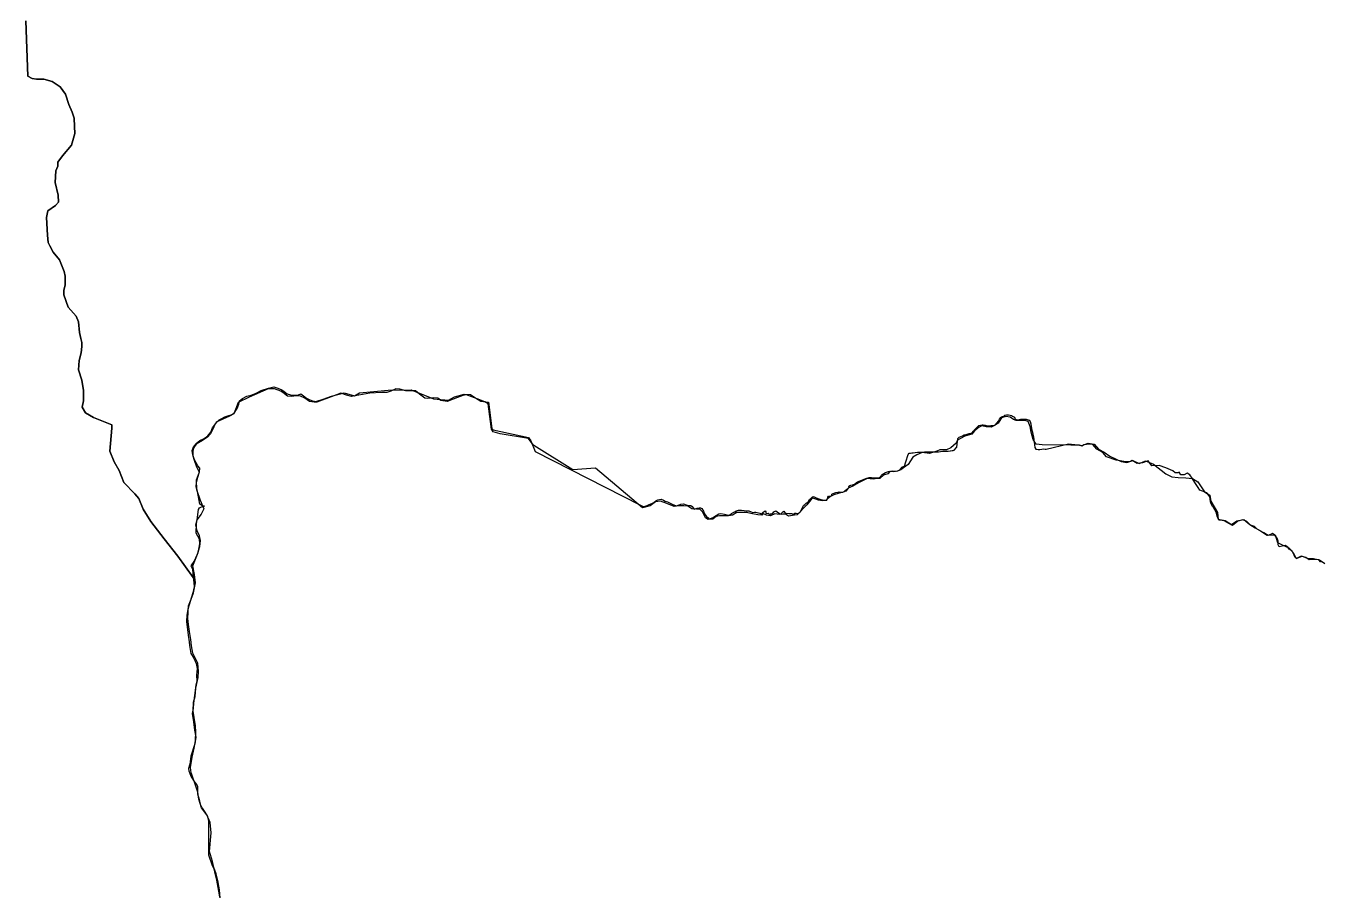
# Model space of a CAD drawing. Header units: inches. Extents: x 33.9 to 41.9, y -4.8 to 5.4.
# Drawn here: x 36.6507 to 37.0941, y -0.7377 to -0.4407 of the extents above; entities that cross this region are included whole.
import ezdxf

# ---------------------------------------------------------------- set-up
doc = ezdxf.new("R2010")
doc.units = ezdxf.units.IN
doc.header["$MEASUREMENT"] = 0
doc.layers.add('Counties', color=7, linetype='Continuous')

msp = doc.modelspace()

# ---------------------------------------------------------------- linework, layer by layer
at = {"layer": 'Counties'}
for points in [[(37.0947, -0.62437), (37.09388, -0.62426), (37.09329, -0.62355), (37.09165, -0.62343), (37.09, -0.62355), (37.08883, -0.62272), (37.08742, -0.62237), (37.08578, -0.62308), (37.08519, -0.62272), (37.08484, -0.6219), (37.08413, -0.6206), (37.08319, -0.61989), (37.08272, -0.61918), (37.08178, -0.61859), (37.07967, -0.61906), (37.07932, -0.61836), (37.07932, -0.61718), (37.07908, -0.61611), (37.07826, -0.61505), (37.07744, -0.61458), (37.07591, -0.61517), (37.0745, -0.61434), (37.07321, -0.61364), (37.07216, -0.61305), (37.07122, -0.6121), (37.06993, -0.61163), (37.06863, -0.61045), (37.06723, -0.60986), (37.06558, -0.61033), (37.0637, -0.61175), (37.06253, -0.61116), (37.06089, -0.61021), (37.06018, -0.6101), (37.05901, -0.60998), (37.05854, -0.60856), (37.05819, -0.60715), (37.05736, -0.60573), (37.05689, -0.60526), (37.05631, -0.60419), (37.05607, -0.6029), (37.05607, -0.60219), (37.05572, -0.6016), (37.05501, -0.60065), (37.05255, -0.59971), (37.05196, -0.59877), (37.0509, -0.59711), (37.04996, -0.59558), (37.04914, -0.5944), (37.0482, -0.59393), (37.04715, -0.5944), (37.04609, -0.5944), (37.0455, -0.59357), (37.04503, -0.59381), (37.0441, -0.59381), (37.04327, -0.5931), (37.04093, -0.59204), (37.03869, -0.59121), (37.03611, -0.59133), (37.03482, -0.58968), (37.03294, -0.59039), (37.03106, -0.59051), (37.02942, -0.58956), (37.02883, -0.58992), (37.02719, -0.59003), (37.0239, -0.58944), (37.02062, -0.58826), (37.01932, -0.58685), (37.01733, -0.58567), (37.01592, -0.58402), (37.01475, -0.5839), (37.01287, -0.58413), (37.01228, -0.58461), (37.01134, -0.58425), (37.01029, -0.58425), (37.00841, -0.58425), (36.99855, -0.58414), (36.99655, -0.5839), (36.9955, -0.58236), (36.99479, -0.57989), (36.99444, -0.57788), (36.99385, -0.57623), (36.99279, -0.57587), (36.99138, -0.57587), (36.98974, -0.57587), (36.9888, -0.57552), (36.98763, -0.57469), (36.9861, -0.57446), (36.98469, -0.57493), (36.98352, -0.5767), (36.98246, -0.57741), (36.98117, -0.57812), (36.97941, -0.578), (36.97789, -0.57765), (36.97706, -0.57812), (36.97542, -0.57942), (36.97448, -0.58048), (36.97214, -0.58119), (36.96967, -0.5826), (36.9692, -0.58355), (36.96733, -0.5852), (36.9658, -0.58591), (36.96357, -0.58591), (36.96251, -0.58638), (36.96005, -0.58709), (36.95747, -0.58685), (36.95571, -0.58756), (36.9543, -0.58839), (36.95277, -0.59087), (36.95113, -0.59205), (36.95019, -0.59276), (36.94902, -0.59323), (36.94784, -0.59346), (36.94644, -0.59335), (36.94573, -0.59406), (36.94432, -0.59453), (36.94303, -0.59571), (36.94221, -0.59571), (36.9408, -0.59594), (36.93869, -0.59571), (36.93775, -0.59618), (36.93576, -0.59713), (36.93376, -0.59831), (36.93224, -0.59901), (36.93141, -0.60008), (36.93024, -0.60055), (36.92907, -0.60078), (36.92731, -0.60126), (36.9259, -0.60197), (36.92461, -0.60315), (36.92332, -0.60338), (36.92203, -0.60315), (36.91991, -0.60232), (36.91944, -0.60303), (36.91803, -0.60468), (36.91475, -0.6081), (36.91381, -0.60822), (36.91181, -0.60858), (36.91076, -0.60787), (36.90982, -0.60787), (36.90865, -0.60799), (36.90712, -0.60775), (36.90559, -0.60846), (36.90419, -0.60822), (36.90301, -0.60763), (36.90266, -0.60822), (36.90125, -0.6081), (36.8989, -0.60763), (36.89738, -0.6074), (36.89574, -0.6074), (36.89409, -0.6074), (36.89257, -0.60822), (36.89127, -0.60846), (36.88951, -0.60846), (36.88811, -0.60846), (36.88705, -0.6087), (36.88588, -0.60964), (36.88423, -0.60976), (36.88341, -0.60917), (36.88247, -0.60728), (36.88141, -0.60622), (36.88024, -0.60622), (36.87872, -0.6061), (36.87731, -0.60516), (36.8759, -0.60504), (36.87402, -0.60504), (36.87261, -0.60527), (36.87015, -0.60421), (36.86792, -0.6035), (36.86627, -0.60374), (36.8644, -0.60504), (36.86181, -0.60575), (36.84573, -0.59218), (36.83798, -0.59277), (36.8246, -0.58439), (36.82366, -0.58321), (36.82272, -0.58203), (36.8131, -0.58038), (36.81063, -0.57967), (36.81016, -0.57884), (36.80899, -0.57011), (36.80781, -0.5694), (36.80617, -0.56881), (36.80429, -0.5681), (36.80159, -0.56704), (36.8003, -0.56728), (36.79842, -0.56799), (36.7949, -0.56928), (36.79279, -0.56905), (36.79173, -0.56822), (36.79021, -0.56811), (36.78833, -0.56834), (36.78728, -0.56822), (36.78551, -0.56681), (36.78411, -0.56574), (36.78211, -0.56574), (36.78082, -0.56563), (36.77871, -0.56515), (36.77742, -0.56504), (36.77566, -0.56575), (36.77425, -0.56622), (36.77249, -0.56622), (36.7685, -0.56645), (36.76474, -0.56716), (36.76216, -0.56763), (36.76052, -0.56716), (36.75852, -0.56645), (36.75617, -0.5674), (36.75031, -0.56952), (36.74937, -0.56952), (36.74784, -0.56929), (36.7462, -0.56823), (36.74479, -0.56752), (36.74338, -0.5674), (36.74162, -0.56764), (36.74033, -0.56752), (36.73986, -0.56716), (36.73916, -0.56657), (36.73798, -0.56575), (36.73587, -0.56504), (36.73364, -0.56504), (36.72719, -0.56787), (36.72343, -0.56964), (36.72191, -0.57354), (36.72038, -0.57436), (36.71592, -0.57637), (36.7151, -0.57802), (36.71393, -0.58038), (36.71287, -0.58156), (36.71123, -0.58274), (36.709, -0.58393), (36.70818, -0.5851), (36.70783, -0.58628), (36.70783, -0.58794), (36.7083, -0.58947), (36.709, -0.59136), (36.71006, -0.59348), (36.709, -0.59632), (36.70912, -0.5995), (36.71042, -0.60316), (36.71159, -0.60611), (36.71077, -0.60788), (36.70924, -0.60989), (36.70901, -0.61119), (36.70889, -0.61425), (36.71007, -0.61638), (36.71018, -0.61803), (36.7096, -0.6211), (36.70842, -0.62381), (36.70725, -0.62558), (36.70778, -0.62673), (36.708, -0.62955), (36.70279, -0.62228), (36.6981, -0.61638), (36.69352, -0.61048), (36.69093, -0.60623), (36.68941, -0.60257), (36.688, -0.60092), (36.68424, -0.59702), (36.68272, -0.59301), (36.68096, -0.58994), (36.67943, -0.58629), (36.68013, -0.5785), (36.68013, -0.57732), (36.67673, -0.5759), (36.67391, -0.57484), (36.67109, -0.57319), (36.67004, -0.5713), (36.6705, -0.56906), (36.6705, -0.56717), (36.6705, -0.56552), (36.66992, -0.56198), (36.66874, -0.55844), (36.66897, -0.55525), (36.66968, -0.55266), (36.66991, -0.55053), (36.66991, -0.54911), (36.66956, -0.54782), (36.66909, -0.54569), (36.66873, -0.54203), (36.66791, -0.54015), (36.66709, -0.53908), (36.66521, -0.53708), (36.66369, -0.53283), (36.66369, -0.5313), (36.66416, -0.52941), (36.66415, -0.52811), (36.66415, -0.52646), (36.6638, -0.52481), (36.66227, -0.52079), (36.66004, -0.5182), (36.65899, -0.51607), (36.6584, -0.51489), (36.65816, -0.51242), (36.65781, -0.50628), (36.65828, -0.50404), (36.66086, -0.50227), (36.66192, -0.50109), (36.6618, -0.49873), (36.66074, -0.49436), (36.66097, -0.49035), (36.66168, -0.4887), (36.66168, -0.4874), (36.66332, -0.48527), (36.66637, -0.48161), (36.66754, -0.4776), (36.66742, -0.47512), (36.6673, -0.47229), (36.6666, -0.47029), (36.66542, -0.46769), (36.66425, -0.46415), (36.66249, -0.46155), (36.65979, -0.45978), (36.65685, -0.45896), (36.65439, -0.45896), (36.65286, -0.45872), (36.65146, -0.4579), (36.65074, -0.43902)], [(36.65074, -0.43902), (36.65146, -0.4579), (36.65286, -0.45872), (36.65439, -0.45896), (36.65685, -0.45896), (36.65979, -0.45978), (36.66249, -0.46155), (36.66425, -0.46415), (36.66542, -0.46769), (36.6666, -0.47029), (36.6673, -0.47229), (36.66742, -0.47512), (36.66754, -0.4776), (36.66637, -0.48161), (36.66332, -0.48527), (36.66168, -0.4874), (36.66168, -0.4887), (36.66097, -0.49035), (36.66074, -0.49436), (36.6618, -0.49873), (36.66192, -0.50109), (36.66086, -0.50227), (36.65828, -0.50404), (36.65781, -0.50628), (36.65816, -0.51242), (36.6584, -0.51489), (36.65899, -0.51607), (36.66004, -0.5182), (36.66227, -0.52079), (36.6638, -0.52481), (36.66415, -0.52646), (36.66415, -0.52811), (36.66416, -0.52941), (36.66369, -0.5313), (36.66369, -0.53283), (36.66521, -0.53708), (36.66709, -0.53908), (36.66791, -0.54015), (36.66873, -0.54203), (36.66909, -0.54569), (36.66956, -0.54782), (36.66991, -0.54911), (36.66991, -0.55053), (36.66968, -0.55266), (36.66897, -0.55525), (36.66874, -0.55844), (36.66992, -0.56198), (36.6705, -0.56552), (36.6705, -0.56717), (36.6705, -0.56906), (36.67004, -0.5713), (36.67109, -0.57319), (36.67391, -0.57484), (36.67673, -0.5759), (36.68013, -0.57732), (36.68013, -0.5785), (36.67943, -0.58629), (36.68096, -0.58994), (36.68272, -0.59301), (36.68424, -0.59702), (36.688, -0.60092), (36.68941, -0.60257), (36.69093, -0.60623), (36.69352, -0.61048), (36.6981, -0.61638), (36.70279, -0.62228), (36.708, -0.62955), (36.70822, -0.63126), (36.7083, -0.63282), (36.70785, -0.63483), (36.70614, -0.64047), (36.70585, -0.64248), (36.7057, -0.64464), (36.70628, -0.64939), (36.70665, -0.65162), (36.70672, -0.65289), (36.70716, -0.65564), (36.7082, -0.65727), (36.70903, -0.6591), (36.70933, -0.66081), (36.70916, -0.66307), (36.70923, -0.66493), (36.70893, -0.66641), (36.70811, -0.67258), (36.70796, -0.67444), (36.70766, -0.67622), (36.7081, -0.67905), (36.7084, -0.68187), (36.70895, -0.68423), (36.70852, -0.68656), (36.70725, -0.69081), (36.70683, -0.6935), (36.7064, -0.69498), (36.70654, -0.69583), (36.70717, -0.6976), (36.70816, -0.69916), (36.709, -0.70008), (36.70949, -0.70121), (36.70949, -0.70235), (36.70949, -0.70369), (36.71006, -0.70567), (36.7104, -0.70716), (36.71104, -0.70857), (36.71202, -0.70999), (36.71294, -0.71148), (36.71322, -0.71303), (36.71321, -0.7216), (36.71328, -0.72457), (36.71447, -0.72825), (36.7151, -0.72938), (36.71538, -0.73094), (36.71602, -0.7332), (36.71672, -0.73703), (36.717, -0.73901)], [(37.0947, -0.62437), (37.09388, -0.62426), (37.09329, -0.62355), (37.09165, -0.62343), (37.09, -0.62355), (37.08883, -0.62272), (37.08742, -0.62237), (37.08578, -0.62308), (37.08519, -0.62272), (37.08484, -0.6219), (37.08413, -0.6206), (37.08319, -0.61989), (37.08272, -0.61918), (37.08178, -0.61859), (37.07967, -0.61906), (37.07932, -0.61836), (37.07932, -0.61718), (37.07908, -0.61611), (37.07826, -0.61505), (37.07744, -0.61458), (37.07591, -0.61517), (37.0745, -0.61434), (37.07321, -0.61364), (37.07216, -0.61305), (37.07122, -0.6121), (37.06993, -0.61163), (37.06863, -0.61045), (37.06723, -0.60986), (37.06558, -0.61033), (37.0637, -0.61175), (37.06253, -0.61116), (37.06089, -0.61021), (37.06018, -0.6101), (37.05901, -0.60998), (37.05854, -0.60856), (37.05819, -0.60715), (37.05736, -0.60573), (37.05689, -0.60526), (37.05631, -0.60419), (37.05607, -0.6029), (37.05607, -0.60219), (37.05572, -0.6016), (37.05501, -0.60065), (37.05255, -0.59971), (37.05196, -0.59877), (37.0509, -0.59711), (37.04996, -0.59558), (37.04914, -0.5944), (37.0482, -0.59393), (37.04715, -0.5944), (37.04609, -0.5944), (37.0455, -0.59357), (37.04503, -0.59381), (37.0441, -0.59381), (37.04327, -0.5931), (37.04093, -0.59204), (37.03869, -0.59121), (37.03611, -0.59133), (37.03482, -0.58968), (37.03294, -0.59039), (37.03106, -0.59051), (37.02942, -0.58956), (37.02883, -0.58992), (37.02719, -0.59003), (37.0239, -0.58944), (37.02062, -0.58826), (37.01932, -0.58685), (37.01733, -0.58567), (37.01592, -0.58402), (37.01475, -0.5839), (37.01287, -0.58413), (37.01228, -0.58461), (37.01134, -0.58425), (37.01029, -0.58425), (37.00841, -0.58425), (36.99855, -0.58414), (36.99655, -0.5839), (36.9955, -0.58236), (36.99479, -0.57989), (36.99444, -0.57788), (36.99385, -0.57623), (36.99279, -0.57587), (36.99138, -0.57587), (36.98974, -0.57587), (36.9888, -0.57552), (36.98763, -0.57469), (36.9861, -0.57446), (36.98469, -0.57493), (36.98352, -0.5767), (36.98246, -0.57741), (36.98117, -0.57812), (36.97941, -0.578), (36.97789, -0.57765), (36.97706, -0.57812), (36.97542, -0.57942), (36.97448, -0.58048), (36.97214, -0.58119), (36.96967, -0.5826), (36.9692, -0.58355), (36.96733, -0.5852), (36.9658, -0.58591), (36.96357, -0.58591), (36.96251, -0.58638), (36.96005, -0.58709), (36.95747, -0.58685), (36.95571, -0.58756), (36.9543, -0.58839), (36.95277, -0.59087), (36.95113, -0.59205), (36.95019, -0.59276), (36.94902, -0.59323), (36.94784, -0.59346), (36.94644, -0.59335), (36.94573, -0.59406), (36.94432, -0.59453), (36.94303, -0.59571), (36.94221, -0.59571), (36.9408, -0.59594), (36.93869, -0.59571), (36.93775, -0.59618), (36.93576, -0.59713), (36.93376, -0.59831), (36.93224, -0.59901), (36.93141, -0.60008), (36.93024, -0.60055), (36.92907, -0.60078), (36.92731, -0.60126), (36.9259, -0.60197), (36.92461, -0.60315), (36.92332, -0.60338), (36.92203, -0.60315), (36.91991, -0.60232), (36.91944, -0.60303), (36.91803, -0.60468), (36.91475, -0.6081), (36.91381, -0.60822), (36.91181, -0.60858), (36.91076, -0.60787), (36.90982, -0.60787), (36.90865, -0.60799), (36.90712, -0.60775), (36.90559, -0.60846), (36.90419, -0.60822), (36.90301, -0.60763), (36.90266, -0.60822), (36.90125, -0.6081), (36.8989, -0.60763), (36.89738, -0.6074), (36.89574, -0.6074), (36.89409, -0.6074), (36.89257, -0.60822), (36.89127, -0.60846), (36.88951, -0.60846), (36.88811, -0.60846), (36.88705, -0.6087), (36.88588, -0.60964), (36.88423, -0.60976), (36.88341, -0.60917), (36.88247, -0.60728), (36.88141, -0.60622), (36.88024, -0.60622), (36.87872, -0.6061), (36.87731, -0.60516), (36.8759, -0.60504), (36.87402, -0.60504), (36.87261, -0.60527), (36.87015, -0.60421), (36.86792, -0.6035), (36.86627, -0.60374), (36.8644, -0.60504), (36.86181, -0.60575), (36.84573, -0.59218), (36.83798, -0.59277), (36.8246, -0.58439), (36.82366, -0.58321), (36.82272, -0.58203), (36.8131, -0.58038), (36.81063, -0.57967), (36.81016, -0.57884), (36.80899, -0.57011), (36.80781, -0.5694), (36.80617, -0.56881), (36.80429, -0.5681), (36.80159, -0.56704), (36.8003, -0.56728), (36.79842, -0.56799), (36.7949, -0.56928), (36.79279, -0.56905), (36.79173, -0.56822), (36.79021, -0.56811), (36.78833, -0.56834), (36.78728, -0.56822), (36.78551, -0.56681), (36.78411, -0.56574), (36.78211, -0.56574), (36.78082, -0.56563), (36.77871, -0.56515), (36.77742, -0.56504), (36.77566, -0.56575), (36.77425, -0.56622), (36.77249, -0.56622), (36.7685, -0.56645), (36.76474, -0.56716), (36.76216, -0.56763), (36.76052, -0.56716), (36.75852, -0.56645), (36.75617, -0.5674), (36.75031, -0.56952), (36.74937, -0.56952), (36.74784, -0.56929), (36.7462, -0.56823), (36.74479, -0.56752), (36.74338, -0.5674), (36.74162, -0.56764), (36.74033, -0.56752), (36.73986, -0.56716), (36.73916, -0.56657), (36.73798, -0.56575), (36.73587, -0.56504), (36.73364, -0.56504), (36.72719, -0.56787), (36.72343, -0.56964), (36.72191, -0.57354), (36.72038, -0.57436), (36.71592, -0.57637), (36.7151, -0.57802), (36.71393, -0.58038), (36.71287, -0.58156), (36.71123, -0.58274), (36.709, -0.58393), (36.70818, -0.5851), (36.70783, -0.58628), (36.70783, -0.58794), (36.7083, -0.58947), (36.709, -0.59136), (36.71006, -0.59348), (36.709, -0.59632), (36.70912, -0.5995), (36.71042, -0.60316), (36.71159, -0.60611), (36.71077, -0.60788), (36.70924, -0.60989), (36.70901, -0.61119), (36.70889, -0.61425), (36.71007, -0.61638), (36.71018, -0.61803), (36.7096, -0.6211), (36.70842, -0.62381), (36.70725, -0.62558), (36.70778, -0.62673), (36.708, -0.62955), (36.70279, -0.62228), (36.6981, -0.61638), (36.69352, -0.61048), (36.69093, -0.60623), (36.68941, -0.60257), (36.688, -0.60092), (36.68424, -0.59702), (36.68272, -0.59301), (36.68096, -0.58994), (36.67943, -0.58629), (36.68013, -0.5785), (36.68013, -0.57732), (36.67673, -0.5759), (36.67391, -0.57484), (36.67109, -0.57319), (36.67004, -0.5713), (36.6705, -0.56906), (36.6705, -0.56717), (36.6705, -0.56552), (36.66992, -0.56198), (36.66874, -0.55844), (36.66897, -0.55525), (36.66968, -0.55266), (36.66991, -0.55053), (36.66991, -0.54911), (36.66956, -0.54782), (36.66909, -0.54569), (36.66873, -0.54203), (36.66791, -0.54015), (36.66709, -0.53908), (36.66521, -0.53708), (36.66369, -0.53283), (36.66369, -0.5313), (36.66416, -0.52941), (36.66415, -0.52811), (36.66415, -0.52646), (36.6638, -0.52481), (36.66227, -0.52079), (36.66004, -0.5182), (36.65899, -0.51607), (36.6584, -0.51489), (36.65816, -0.51242), (36.65781, -0.50628), (36.65828, -0.50404), (36.66086, -0.50227), (36.66192, -0.50109), (36.6618, -0.49873), (36.66074, -0.49436), (36.66097, -0.49035), (36.66168, -0.4887), (36.66168, -0.4874), (36.66332, -0.48527), (36.66637, -0.48161), (36.66754, -0.4776), (36.66742, -0.47512), (36.6673, -0.47229), (36.6666, -0.47029), (36.66542, -0.46769), (36.66425, -0.46415), (36.66249, -0.46155), (36.65979, -0.45978), (36.65685, -0.45896), (36.65439, -0.45896), (36.65286, -0.45872), (36.65146, -0.4579), (36.65074, -0.43902)], [(36.65074, -0.43902), (36.65146, -0.4579), (36.65286, -0.45872), (36.65439, -0.45896), (36.65685, -0.45896), (36.65979, -0.45978), (36.66249, -0.46155), (36.66425, -0.46415), (36.66542, -0.46769), (36.6666, -0.47029), (36.6673, -0.47229), (36.66742, -0.47512), (36.66754, -0.4776), (36.66637, -0.48161), (36.66332, -0.48527), (36.66168, -0.4874), (36.66168, -0.4887), (36.66097, -0.49035), (36.66074, -0.49436), (36.6618, -0.49873), (36.66192, -0.50109), (36.66086, -0.50227), (36.65828, -0.50404), (36.65781, -0.50628), (36.65816, -0.51242), (36.6584, -0.51489), (36.65899, -0.51607), (36.66004, -0.5182), (36.66227, -0.52079), (36.6638, -0.52481), (36.66415, -0.52646), (36.66415, -0.52811), (36.66416, -0.52941), (36.66369, -0.5313), (36.66369, -0.53283), (36.66521, -0.53708), (36.66709, -0.53908), (36.66791, -0.54015), (36.66873, -0.54203), (36.66909, -0.54569), (36.66956, -0.54782), (36.66991, -0.54911), (36.66991, -0.55053), (36.66968, -0.55266), (36.66897, -0.55525), (36.66874, -0.55844), (36.66992, -0.56198), (36.6705, -0.56552), (36.6705, -0.56717), (36.6705, -0.56906), (36.67004, -0.5713), (36.67109, -0.57319), (36.67391, -0.57484), (36.67673, -0.5759), (36.68013, -0.57732), (36.68013, -0.5785), (36.67943, -0.58629), (36.68096, -0.58994), (36.68272, -0.59301), (36.68424, -0.59702), (36.688, -0.60092), (36.68941, -0.60257), (36.69093, -0.60623), (36.69352, -0.61048), (36.6981, -0.61638), (36.70279, -0.62228), (36.708, -0.62955), (36.70822, -0.63126), (36.7083, -0.63282), (36.70785, -0.63483), (36.70614, -0.64047), (36.70585, -0.64248), (36.7057, -0.64464), (36.70628, -0.64939), (36.70665, -0.65162), (36.70672, -0.65289), (36.70716, -0.65564), (36.7082, -0.65727), (36.70903, -0.6591), (36.70933, -0.66081), (36.70916, -0.66307), (36.70923, -0.66493), (36.70893, -0.66641), (36.70811, -0.67258), (36.70796, -0.67444), (36.70766, -0.67622), (36.7081, -0.67905), (36.7084, -0.68187), (36.70895, -0.68423), (36.70852, -0.68656), (36.70725, -0.69081), (36.70683, -0.6935), (36.7064, -0.69498), (36.70654, -0.69583), (36.70717, -0.6976), (36.70816, -0.69916), (36.709, -0.70008), (36.70949, -0.70121), (36.70949, -0.70235), (36.70949, -0.70369), (36.71006, -0.70567), (36.7104, -0.70716), (36.71104, -0.70857), (36.71202, -0.70999), (36.71294, -0.71148), (36.71322, -0.71303), (36.71321, -0.7216), (36.71328, -0.72457), (36.71447, -0.72825), (36.7151, -0.72938), (36.71538, -0.73094), (36.71602, -0.7332), (36.71672, -0.73703), (36.717, -0.73901)], [(36.71722, -0.73928), (36.71701, -0.73653), (36.71649, -0.73335), (36.71589, -0.73107), (36.71509, -0.7289), (36.71464, -0.72682), (36.71353, -0.72344), (36.71412, -0.717), (36.71383, -0.71345), (36.71272, -0.71088), (36.71082, -0.70842), (36.7099, -0.70545), (36.70959, -0.70314), (36.70893, -0.70106), (36.7075, -0.69709), (36.70729, -0.69651), (36.7071, -0.69465), (36.70765, -0.69117), (36.70832, -0.68802), (36.70882, -0.68551), (36.70886, -0.68247), (36.70878, -0.68041), (36.70805, -0.67542), (36.70809, -0.67233), (36.70872, -0.67037), (36.70888, -0.6675), (36.70965, -0.66379), (36.70987, -0.66165), (36.70961, -0.65895), (36.70787, -0.65555), (36.70737, -0.65299), (36.70721, -0.65087), (36.70669, -0.64807), (36.7064, -0.64572), (36.70615, -0.64359), (36.70644, -0.63932), (36.70731, -0.63701), (36.70806, -0.63489), (36.7088, -0.63138), (36.70848, -0.62857), (36.70786, -0.62556), (36.70945, -0.6216), (36.71022, -0.61904), (36.71047, -0.61697), (36.71012, -0.61534), (36.70935, -0.61361), (36.70892, -0.61159), (36.70939, -0.60984), (36.70977, -0.60632), (36.71017, -0.60572), (36.7109, -0.60545), (36.7115, -0.6053), (36.71187, -0.6052), (36.71123, -0.60504), (36.71032, -0.60453), (36.70945, -0.60016), (36.70898, -0.59857), (36.70918, -0.59696), (36.70959, -0.59525), (36.71012, -0.59338), (36.71023, -0.59212), (36.70955, -0.59136), (36.70849, -0.58935), (36.70789, -0.58758), (36.70761, -0.58615), (36.70826, -0.5846), (36.70908, -0.58361), (36.71033, -0.58268), (36.71172, -0.58196), (36.71304, -0.58112), (36.71405, -0.57986), (36.7146, -0.57831), (36.71606, -0.57645), (36.71695, -0.57557), (36.71776, -0.57512), (36.71879, -0.57461), (36.71988, -0.57426), (36.72105, -0.57386), (36.72208, -0.5733), (36.72304, -0.57171), (36.72357, -0.57028), (36.72385, -0.5691), (36.72485, -0.56832), (36.72636, -0.56752), (36.7279, -0.56713), (36.72953, -0.56647), (36.73132, -0.56562), (36.73375, -0.56472), (36.73564, -0.56427), (36.73699, -0.56482), (36.73829, -0.56533), (36.73915, -0.5659), (36.74013, -0.56674), (36.74133, -0.56708), (36.74294, -0.56714), (36.7441, -0.567), (36.74489, -0.56674), (36.7458, -0.56735), (36.74678, -0.56822), (36.74774, -0.5686), (36.7488, -0.56914), (36.74948, -0.56926), (36.75, -0.56936), (36.75249, -0.56852), (36.75532, -0.5675), (36.75972, -0.56634), (36.7632, -0.56745), (36.7649, -0.56642), (36.77475, -0.56542), (36.78256, -0.56535), (36.79026, -0.56837), (36.79535, -0.56889), (36.7975, -0.56777), (36.80071, -0.56678), (36.80288, -0.56697), (36.80496, -0.56831), (36.80642, -0.56925), (36.80907, -0.56956), (36.81025, -0.57856), (36.81069, -0.57902), (36.82278, -0.58165), (36.8236, -0.58275), (36.82504, -0.58645), (36.86116, -0.60488), (36.86207, -0.60529), (36.86275, -0.60514), (36.86343, -0.60492), (36.86404, -0.60465), (36.86496, -0.60422), (36.86562, -0.60389), (36.8664, -0.60337), (36.86701, -0.60295), (36.8682, -0.6028), (36.86895, -0.60315), (36.86955, -0.60345), (36.8703, -0.60373), (36.87122, -0.60411), (36.87212, -0.60458), (36.87342, -0.60508), (36.8744, -0.60472), (36.87495, -0.60446), (36.87582, -0.60436), (36.87709, -0.60478), (36.87783, -0.60492), (36.87834, -0.605), (36.87881, -0.60528), (36.87944, -0.60619), (36.88014, -0.60595), (36.88056, -0.60583), (36.88115, -0.60577), (36.88163, -0.6058), (36.88207, -0.60594), (36.88271, -0.60694), (36.88299, -0.60775), (36.88367, -0.6087), (36.88425, -0.60915), (36.88451, -0.60954), (36.88496, -0.60943), (36.88541, -0.60925), (36.88562, -0.60916), (36.88594, -0.60909), (36.88647, -0.60868), (36.88789, -0.60785), (36.88862, -0.60764), (36.88987, -0.60792), (36.89119, -0.60827), (36.89162, -0.60826), (36.8923, -0.60767), (36.89304, -0.60722), (36.89345, -0.60707), (36.8939, -0.60673), (36.89461, -0.60651), (36.89571, -0.60656), (36.89655, -0.60669), (36.89727, -0.60679), (36.89787, -0.60674), (36.89817, -0.60682), (36.89894, -0.60715), (36.8996, -0.60738), (36.90018, -0.60727), (36.90058, -0.60719), (36.90105, -0.60732), (36.90196, -0.60759), (36.90239, -0.60776), (36.90276, -0.60753), (36.90311, -0.60725), (36.90345, -0.60705), (36.90381, -0.60679), (36.90398, -0.60711), (36.90406, -0.60741), (36.90417, -0.60766), (36.9048, -0.60762), (36.90509, -0.60785), (36.9055, -0.60805), (36.90582, -0.60774), (36.90613, -0.60804), (36.90656, -0.60746), (36.90677, -0.60717), (36.90723, -0.60687), (36.90748, -0.60677), (36.90791, -0.60708), (36.90865, -0.6077), (36.90923, -0.60788), (36.90949, -0.60741), (36.90981, -0.60709), (36.91018, -0.60686), (36.91042, -0.60726), (36.91072, -0.60764), (36.91116, -0.60752), (36.91186, -0.60766), (36.91248, -0.6077), (36.91293, -0.60764), (36.91317, -0.60789), (36.91372, -0.60796), (36.91396, -0.60758), (36.91444, -0.60756), (36.91481, -0.60765), (36.91521, -0.60753), (36.91551, -0.60735), (36.91577, -0.60722), (36.91603, -0.60674), (36.91639, -0.60598), (36.91666, -0.60542), (36.91695, -0.605), (36.91731, -0.60459), (36.91781, -0.60419), (36.91851, -0.60371), (36.91893, -0.60291), (36.91947, -0.60242), (36.9199, -0.60205), (36.9202, -0.60181), (36.92052, -0.60194), (36.92127, -0.6023), (36.92211, -0.60269), (36.92366, -0.60313), (36.92489, -0.6031), (36.92515, -0.60265), (36.92525, -0.60206), (36.92545, -0.60173), (36.92575, -0.60177), (36.92612, -0.60192), (36.92633, -0.60163), (36.92654, -0.60148), (36.92662, -0.60107), (36.92705, -0.60085), (36.92797, -0.60054), (36.92872, -0.60033), (36.92908, -0.60029), (36.92984, -0.60033), (36.93026, -0.60033), (36.93078, -0.60019), (36.93117, -0.59978), (36.93202, -0.59912), (36.93235, -0.59888), (36.93251, -0.59863), (36.93245, -0.59829), (36.93278, -0.59805), (36.9331, -0.59793), (36.93368, -0.59789), (36.93439, -0.59763), (36.93544, -0.59687), (36.93708, -0.59612), (36.93853, -0.59559), (36.93938, -0.59533), (36.9397, -0.59533), (36.94021, -0.59537), (36.94108, -0.59547), (36.94186, -0.59546), (36.94256, -0.59542), (36.94297, -0.59533), (36.94334, -0.59502), (36.94347, -0.59472), (36.94382, -0.5943), (36.94502, -0.59367), (36.94601, -0.59336), (36.94667, -0.59317), (36.94728, -0.59313), (36.94876, -0.59316), (36.94938, -0.59297), (36.94965, -0.59286), (36.95015, -0.59248), (36.95062, -0.59181), (36.95103, -0.59161), (36.95145, -0.59151), (36.95191, -0.59004), (36.95269, -0.58748), (36.95304, -0.58708), (36.95354, -0.58699), (36.95399, -0.58692), (36.95441, -0.58686), (36.95514, -0.58678), (36.95589, -0.58673), (36.95648, -0.58666), (36.95718, -0.58663), (36.95827, -0.58661), (36.95918, -0.58661), (36.96034, -0.58659), (36.96096, -0.58658), (36.96188, -0.58657), (36.96246, -0.58653), (36.96308, -0.58652), (36.96384, -0.58644), (36.96457, -0.58638), (36.96513, -0.58638), (36.96566, -0.58635), (36.96597, -0.58637), (36.96641, -0.58637), (36.96708, -0.58628), (36.96725, -0.58626), (36.96778, -0.58617), (36.96811, -0.58611), (36.96852, -0.58595), (36.96931, -0.58511), (36.96938, -0.58498), (36.96978, -0.58198), (36.97022, -0.58152), (36.97127, -0.58113), (36.97184, -0.58075), (36.97203, -0.58071), (36.97289, -0.58049), (36.97331, -0.58037), (36.97361, -0.58029), (36.97404, -0.58025), (36.97475, -0.57994), (36.97498, -0.57962), (36.97514, -0.57941), (36.97606, -0.57832), (36.97691, -0.57754), (36.97802, -0.57733), (36.97839, -0.57735), (36.97914, -0.57747), (36.97982, -0.57762), (36.98104, -0.57761), (36.98188, -0.5776), (36.98261, -0.57729), (36.98366, -0.57606), (36.98395, -0.57541), (36.98448, -0.5748), (36.98494, -0.57443), (36.98548, -0.57432), (36.98587, -0.57401), (36.98633, -0.57387), (36.98702, -0.57387), (36.98769, -0.57398), (36.98809, -0.57415), (36.98849, -0.57438), (36.98907, -0.57473), (36.98934, -0.5754), (36.9902, -0.5756), (36.99112, -0.57542), (36.99212, -0.57533), (36.99268, -0.57533), (36.99315, -0.57539), (36.99345, -0.57548), (36.99414, -0.57572), (36.99444, -0.57613), (36.9947, -0.57699), (36.99488, -0.57793), (36.99509, -0.5791), (36.99526, -0.57985), (36.99544, -0.58066), (36.99561, -0.58144), (36.99614, -0.58506), (36.99638, -0.58562), (36.99723, -0.58576), (36.99781, -0.58572), (36.99853, -0.58565), (36.99915, -0.5856), (36.99962, -0.58562), (37, -0.58563), (37.00763, -0.58385), (37.00983, -0.58411), (37.01221, -0.58435), (37.01431, -0.58364), (37.01637, -0.58394), (37.01788, -0.58567), (37.01978, -0.5867), (37.02176, -0.58807), (37.02374, -0.58893), (37.0256, -0.58991), (37.02758, -0.59023), (37.02961, -0.58955), (37.03183, -0.59059), (37.03295, -0.59008), (37.03398, -0.5896), (37.03665, -0.59074), (37.04094, -0.59414), (37.04299, -0.59511), (37.04518, -0.59532), (37.04775, -0.59545), (37.05003, -0.59567), (37.05184, -0.59681), (37.05412, -0.60032), (37.05601, -0.60145), (37.05633, -0.60351), (37.05743, -0.6054), (37.05856, -0.60735), (37.05889, -0.60957), (37.06126, -0.61006), (37.0634, -0.61145), (37.06526, -0.61025), (37.06761, -0.60978), (37.06966, -0.61141), (37.0715, -0.61264), (37.07337, -0.61367), (37.07558, -0.61511), (37.07832, -0.61502), (37.07917, -0.61767), (37.08098, -0.61857), (37.08305, -0.61948), (37.0845, -0.621), (37.08551, -0.62312), (37.08732, -0.62218), (37.08926, -0.62297), (37.09141, -0.62311), (37.09351, -0.62352), (37.09539, -0.62481)], [(36.71722, -0.73928), (36.71701, -0.73653), (36.71649, -0.73335), (36.71589, -0.73107), (36.71509, -0.7289), (36.71464, -0.72682), (36.71353, -0.72344), (36.71412, -0.717), (36.71383, -0.71345), (36.71272, -0.71088), (36.71082, -0.70842), (36.7099, -0.70545), (36.70959, -0.70314), (36.70893, -0.70106), (36.7075, -0.69709), (36.70729, -0.69651), (36.7071, -0.69465), (36.70765, -0.69117), (36.70832, -0.68802), (36.70882, -0.68551), (36.70886, -0.68247), (36.70878, -0.68041), (36.70805, -0.67542), (36.70809, -0.67233), (36.70872, -0.67037), (36.70888, -0.6675), (36.70965, -0.66379), (36.70987, -0.66165), (36.70961, -0.65895), (36.70787, -0.65555), (36.70737, -0.65299), (36.70721, -0.65087), (36.70669, -0.64807), (36.7064, -0.64572), (36.70615, -0.64359), (36.70644, -0.63932), (36.70731, -0.63701), (36.70806, -0.63489), (36.7088, -0.63138), (36.70848, -0.62857), (36.70786, -0.62556), (36.70945, -0.6216), (36.71022, -0.61904), (36.71047, -0.61697), (36.71012, -0.61534), (36.70935, -0.61361), (36.70892, -0.61159), (36.70939, -0.60984), (36.70977, -0.60632), (36.71017, -0.60572), (36.7109, -0.60545), (36.7115, -0.6053), (36.71187, -0.6052), (36.71123, -0.60504), (36.71032, -0.60453), (36.70945, -0.60016), (36.70898, -0.59857), (36.70918, -0.59696), (36.70959, -0.59525), (36.71012, -0.59338), (36.71023, -0.59212), (36.70955, -0.59136), (36.70849, -0.58935), (36.70789, -0.58758), (36.70761, -0.58615), (36.70826, -0.5846), (36.70908, -0.58361), (36.71033, -0.58268), (36.71172, -0.58196), (36.71304, -0.58112), (36.71405, -0.57986), (36.7146, -0.57831), (36.71606, -0.57645), (36.71695, -0.57557), (36.71776, -0.57512), (36.71879, -0.57461), (36.71988, -0.57426), (36.72105, -0.57386), (36.72208, -0.5733), (36.72304, -0.57171), (36.72357, -0.57028), (36.72385, -0.5691), (36.72485, -0.56832), (36.72636, -0.56752), (36.7279, -0.56713), (36.72953, -0.56647), (36.73132, -0.56562), (36.73375, -0.56472), (36.73564, -0.56427), (36.73699, -0.56482), (36.73829, -0.56533), (36.73915, -0.5659), (36.74013, -0.56674), (36.74133, -0.56708), (36.74294, -0.56714), (36.7441, -0.567), (36.74489, -0.56674), (36.7458, -0.56735), (36.74678, -0.56822), (36.74774, -0.5686), (36.7488, -0.56914), (36.74948, -0.56926), (36.75, -0.56936), (36.75249, -0.56852), (36.75532, -0.5675), (36.75972, -0.56634), (36.7632, -0.56745), (36.7649, -0.56642), (36.77475, -0.56542), (36.78256, -0.56535), (36.79026, -0.56837), (36.79535, -0.56889), (36.7975, -0.56777), (36.80071, -0.56678), (36.80288, -0.56697), (36.80496, -0.56831), (36.80642, -0.56925), (36.80907, -0.56956), (36.81025, -0.57856), (36.81069, -0.57902), (36.82278, -0.58165), (36.8236, -0.58275), (36.82504, -0.58645), (36.86116, -0.60488), (36.86207, -0.60529), (36.86275, -0.60514), (36.86343, -0.60492), (36.86404, -0.60465), (36.86496, -0.60422), (36.86562, -0.60389), (36.8664, -0.60337), (36.86701, -0.60295), (36.8682, -0.6028), (36.86895, -0.60315), (36.86955, -0.60345), (36.8703, -0.60373), (36.87122, -0.60411), (36.87212, -0.60458), (36.87342, -0.60508), (36.8744, -0.60472), (36.87495, -0.60446), (36.87582, -0.60436), (36.87709, -0.60478), (36.87783, -0.60492), (36.87834, -0.605), (36.87881, -0.60528), (36.87944, -0.60619), (36.88014, -0.60595), (36.88056, -0.60583), (36.88115, -0.60577), (36.88163, -0.6058), (36.88207, -0.60594), (36.88271, -0.60694), (36.88299, -0.60775), (36.88367, -0.6087), (36.88425, -0.60915), (36.88451, -0.60954), (36.88496, -0.60943), (36.88541, -0.60925), (36.88562, -0.60916), (36.88594, -0.60909), (36.88647, -0.60868), (36.88789, -0.60785), (36.88862, -0.60764), (36.88987, -0.60792), (36.89119, -0.60827), (36.89162, -0.60826), (36.8923, -0.60767), (36.89304, -0.60722), (36.89345, -0.60707), (36.8939, -0.60673), (36.89461, -0.60651), (36.89571, -0.60656), (36.89655, -0.60669), (36.89727, -0.60679), (36.89787, -0.60674), (36.89817, -0.60682), (36.89894, -0.60715), (36.8996, -0.60738), (36.90018, -0.60727), (36.90058, -0.60719), (36.90105, -0.60732), (36.90196, -0.60759), (36.90239, -0.60776), (36.90276, -0.60753), (36.90311, -0.60725), (36.90345, -0.60705), (36.90381, -0.60679), (36.90398, -0.60711), (36.90406, -0.60741), (36.90417, -0.60766), (36.9048, -0.60762), (36.90509, -0.60785), (36.9055, -0.60805), (36.90582, -0.60774), (36.90613, -0.60804), (36.90656, -0.60746), (36.90677, -0.60717), (36.90723, -0.60687), (36.90748, -0.60677), (36.90791, -0.60708), (36.90865, -0.6077), (36.90923, -0.60788), (36.90949, -0.60741), (36.90981, -0.60709), (36.91018, -0.60686), (36.91042, -0.60726), (36.91072, -0.60764), (36.91116, -0.60752), (36.91186, -0.60766), (36.91248, -0.6077), (36.91293, -0.60764), (36.91317, -0.60789), (36.91372, -0.60796), (36.91396, -0.60758), (36.91444, -0.60756), (36.91481, -0.60765), (36.91521, -0.60753), (36.91551, -0.60735), (36.91577, -0.60722), (36.91603, -0.60674), (36.91639, -0.60598), (36.91666, -0.60542), (36.91695, -0.605), (36.91731, -0.60459), (36.91781, -0.60419), (36.91851, -0.60371), (36.91893, -0.60291), (36.91947, -0.60242), (36.9199, -0.60205), (36.9202, -0.60181), (36.92052, -0.60194), (36.92127, -0.6023), (36.92211, -0.60269), (36.92366, -0.60313), (36.92489, -0.6031), (36.92515, -0.60265), (36.92525, -0.60206), (36.92545, -0.60173), (36.92575, -0.60177), (36.92612, -0.60192), (36.92633, -0.60163), (36.92654, -0.60148), (36.92662, -0.60107), (36.92705, -0.60085), (36.92797, -0.60054), (36.92872, -0.60033), (36.92908, -0.60029), (36.92984, -0.60033), (36.93026, -0.60033), (36.93078, -0.60019), (36.93117, -0.59978), (36.93202, -0.59912), (36.93235, -0.59888), (36.93251, -0.59863), (36.93245, -0.59829), (36.93278, -0.59805), (36.9331, -0.59793), (36.93368, -0.59789), (36.93439, -0.59763), (36.93544, -0.59687), (36.93708, -0.59612), (36.93853, -0.59559), (36.93938, -0.59533), (36.9397, -0.59533), (36.94021, -0.59537), (36.94108, -0.59547), (36.94186, -0.59546), (36.94256, -0.59542), (36.94297, -0.59533), (36.94334, -0.59502), (36.94347, -0.59472), (36.94382, -0.5943), (36.94502, -0.59367), (36.94601, -0.59336), (36.94667, -0.59317), (36.94728, -0.59313), (36.94876, -0.59316), (36.94938, -0.59297), (36.94965, -0.59286), (36.95015, -0.59248), (36.95062, -0.59181), (36.95103, -0.59161), (36.95145, -0.59151), (36.95191, -0.59004), (36.95269, -0.58748), (36.95304, -0.58708), (36.95354, -0.58699), (36.95399, -0.58692), (36.95441, -0.58686), (36.95514, -0.58678), (36.95589, -0.58673), (36.95648, -0.58666), (36.95718, -0.58663), (36.95827, -0.58661), (36.95918, -0.58661), (36.96034, -0.58659), (36.96096, -0.58658), (36.96188, -0.58657), (36.96246, -0.58653), (36.96308, -0.58652), (36.96384, -0.58644), (36.96457, -0.58638), (36.96513, -0.58638), (36.96566, -0.58635), (36.96597, -0.58637), (36.96641, -0.58637), (36.96708, -0.58628), (36.96725, -0.58626), (36.96778, -0.58617), (36.96811, -0.58611), (36.96852, -0.58595), (36.96931, -0.58511), (36.96938, -0.58498), (36.96978, -0.58198), (36.97022, -0.58152), (36.97127, -0.58113), (36.97184, -0.58075), (36.97203, -0.58071), (36.97289, -0.58049), (36.97331, -0.58037), (36.97361, -0.58029), (36.97404, -0.58025), (36.97475, -0.57994), (36.97498, -0.57962), (36.97514, -0.57941), (36.97606, -0.57832), (36.97691, -0.57754), (36.97802, -0.57733), (36.97839, -0.57735), (36.97914, -0.57747), (36.97982, -0.57762), (36.98104, -0.57761), (36.98188, -0.5776), (36.98261, -0.57729), (36.98366, -0.57606), (36.98395, -0.57541), (36.98448, -0.5748), (36.98494, -0.57443), (36.98548, -0.57432), (36.98587, -0.57401), (36.98633, -0.57387), (36.98702, -0.57387), (36.98769, -0.57398), (36.98809, -0.57415), (36.98849, -0.57438), (36.98907, -0.57473), (36.98934, -0.5754), (36.9902, -0.5756), (36.99112, -0.57542), (36.99212, -0.57533), (36.99268, -0.57533), (36.99315, -0.57539), (36.99345, -0.57548), (36.99414, -0.57572), (36.99444, -0.57613), (36.9947, -0.57699), (36.99488, -0.57793), (36.99509, -0.5791), (36.99526, -0.57985), (36.99544, -0.58066), (36.99561, -0.58144), (36.99614, -0.58506), (36.99638, -0.58562), (36.99723, -0.58576), (36.99781, -0.58572), (36.99853, -0.58565), (36.99915, -0.5856), (36.99962, -0.58562), (37, -0.58563), (37.00763, -0.58385), (37.00983, -0.58411), (37.01221, -0.58435), (37.01431, -0.58364), (37.01637, -0.58394), (37.01788, -0.58567), (37.01978, -0.5867), (37.02176, -0.58807), (37.02374, -0.58893), (37.0256, -0.58991), (37.02758, -0.59023), (37.02961, -0.58955), (37.03183, -0.59059), (37.03295, -0.59008), (37.03398, -0.5896), (37.03665, -0.59074), (37.04094, -0.59414), (37.04299, -0.59511), (37.04518, -0.59532), (37.04775, -0.59545), (37.05003, -0.59567), (37.05184, -0.59681), (37.05412, -0.60032), (37.05601, -0.60145), (37.05633, -0.60351), (37.05743, -0.6054), (37.05856, -0.60735), (37.05889, -0.60957), (37.06126, -0.61006), (37.0634, -0.61145), (37.06526, -0.61025), (37.06761, -0.60978), (37.06966, -0.61141), (37.0715, -0.61264), (37.07337, -0.61367), (37.07558, -0.61511), (37.07832, -0.61502), (37.07917, -0.61767), (37.08098, -0.61857), (37.08305, -0.61948), (37.0845, -0.621), (37.08551, -0.62312), (37.08732, -0.62218), (37.08926, -0.62297), (37.09141, -0.62311), (37.09351, -0.62352), (37.09539, -0.62481)]]:
    msp.add_lwpolyline(points, dxfattribs=at)

doc.saveas('drawing.dxf')
